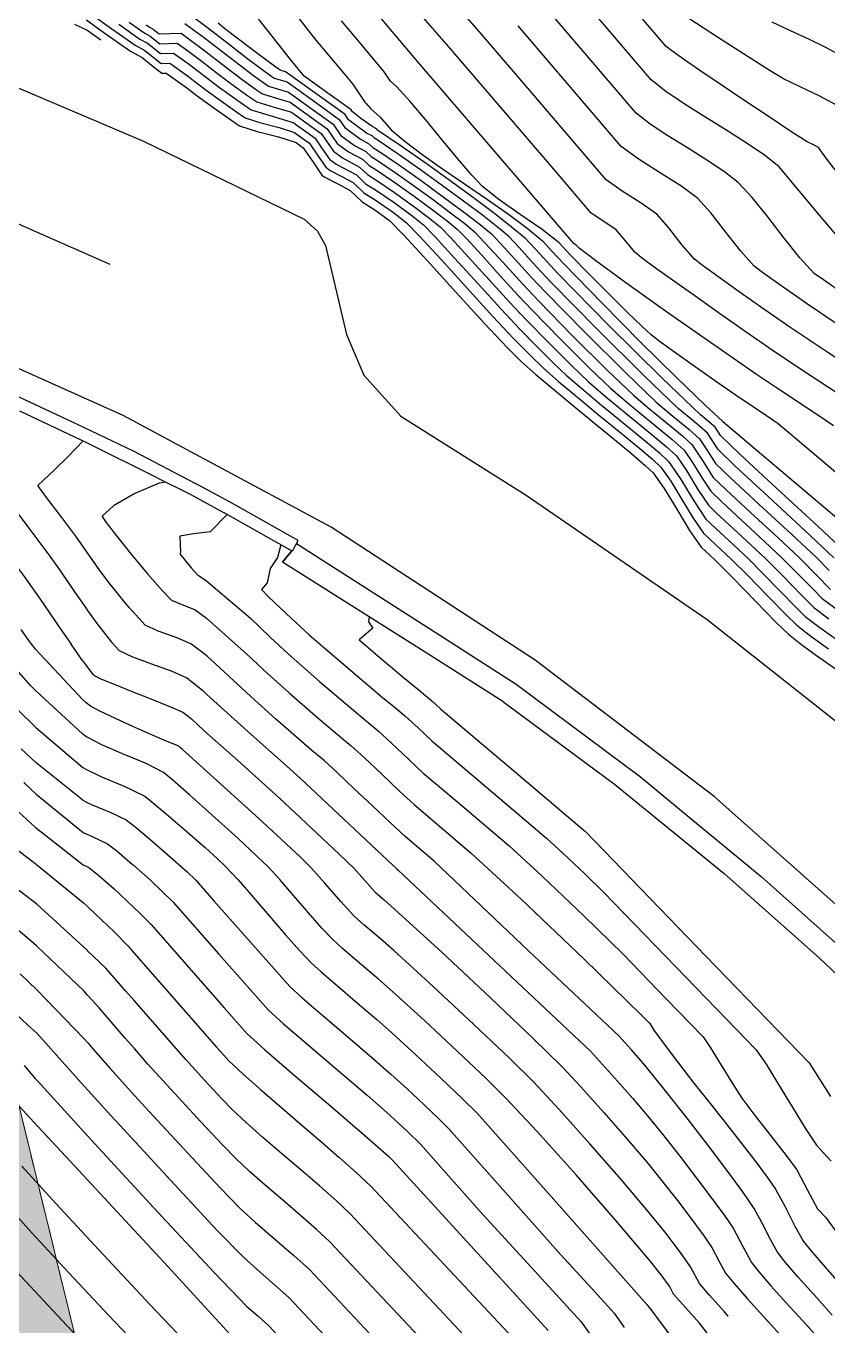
# Model space of a CAD drawing. Header units: millimetres. Extents: x -133 to 63340, y -143 to 109141.
# Drawn here: x 62474.2 to 62507.6, y 108595.9 to 108650 of the extents above; entities that cross this region are included whole.
import ezdxf

# ---------------------------------------------------------------- set-up
doc = ezdxf.new("R2010")
doc.units = ezdxf.units.MM
doc.header["$MEASUREMENT"] = 0
doc.linetypes.add('TRATTEGGIATA', pattern=[0.75, 0.5, -0.25])
doc.linetypes.add('TRATTEGGIATA2', pattern=[9.525, 6.35, -3.175])
for name, color, linetype in [('Bâti', 7, 'Continuous'), ('curve livello 5m', 7, 'Continuous'), ('LIN025CO', 7, 'Continuous'), ('Per+Mod Surf', 7, 'Continuous'), ('Strade', 7, 'Continuous'), ('TRATTCOLO-30', 253, 'Continuous'), ('TRATTCOLO-32', 255, 'Continuous')]:
    doc.layers.add(name, color=color, linetype=linetype)
doc.layers.add('Colori bordi', color=5, linetype='Continuous', plot=False)
doc.layers.add('no_plot', color=5, linetype='Continuous', plot=False)

# ---------------------------------------------------------------- blocks, each defined once
blk = doc.blocks.new('CONTORNO')
at = {"layer": 'Colori bordi', "lineweight": 0, "ltscale": 2, "flags": 128}
blk.add_lwpolyline([(-22.578, 81.44), (16.586, -82.868), (15.866, -82.007), (19.27, -96.287), (18.407, -96.98), (19.153, -100.108), (27.051, -106.511), (29.932, -105.824), (28.44, -103.877), (26.165, -94.334), (26.165, -94.334), (25.446, -93.474), (-6.877, 42.135)], dxfattribs=at)

msp = doc.modelspace()

# ---------------------------------------------------------------- hatches: boundary and pattern name
at = {"layer": 'TRATTCOLO-30', "linetype": 'Continuous', "lineweight": 0}
h = msp.add_hatch(color=256, dxfattribs=at)
h.dxf.hatch_style = 1
h.paths.add_polyline_path([(62468.821, 108626.1329), (62465.8282, 108625.4054), (62478.5704, 108572.9858), (62481.5632, 108573.7133)])
h.paths.add_polyline_path([(62465.8282, 108625.4054), (62462.8353, 108624.6779), (62475.5775, 108572.2583), (62478.5704, 108572.9858)])
h.paths.add_polyline_path([(62453.7009, 108675.295), (62450.7081, 108674.5674), (62462.8353, 108624.6779), (62465.8282, 108625.4054)])
h.paths.add_polyline_path([(62456.6938, 108676.0225), (62453.7009, 108675.295), (62465.8282, 108625.4054), (62468.821, 108626.1329)])

# ---------------------------------------------------------------- linework, layer by layer
at = {"layer": 'Bâti', "color": 2, "linetype": 'Continuous'}
for p, q in [((62472.813, 108635.1131), (62476.3504, 108633.4569)), ((62476.7609, 108632.6838), (62473.971, 108633.9953)), ((62476.3504, 108633.4569), (62478.6804, 108632.3463)), ((62479.6854, 108631.2248), (62476.7609, 108632.6838)), ((62478.6804, 108632.3463), (62481.2715, 108630.9829)), ((62479.6854, 108631.2248), (62481.0515, 108630.5379)), ((62482.7179, 108630.2042), (62481.2715, 108630.9829)), ((62481.0515, 108630.5379), (62482.468, 108629.7612)), ((62485.5423, 108628.6164), (62482.7179, 108630.2042)), ((62485.2924, 108628.1735), (62482.468, 108629.7612)), ((62485.4812, 108628.4973), (62485.2924, 108628.1735)), ((62485.4812, 108628.4973), (62485.5423, 108628.6164)), ((62485.4812, 108628.4973), (62491.7368, 108624.4842)), ((62485.2725, 108628.1713), (62484.9002, 108627.7169)), ((62491.0899, 108623.7992), (62484.9002, 108627.7169)), ((62491.7368, 108624.4842), (62494.6169, 108622.6365)), ((62494.1019, 108621.8908), (62491.0899, 108623.7992)), ((62494.6169, 108622.6365), (62499.7808, 108618.7826)), ((62494.1019, 108621.8908), (62498.6959, 108618.4732)), ((62499.7808, 108618.7826), (62501.8129, 108617.1057)), ((62498.6959, 108618.4732), (62503.2562, 108614.7598)), ((62501.8129, 108617.1057), (62504.8058, 108614.6359)), ((62503.2562, 108614.7598), (62507.216, 108611.2557)), ((62504.8058, 108614.6359), (62508.1498, 108611.635)), ((62507.216, 108611.2557), (62510.9358, 108607.68))]:
    msp.add_line(p, q, dxfattribs=at)
at = {"layer": 'curve livello 5m', "color": 2}
for p, q in [((62481.7263, 108626.9311), (62483.562, 108625.3825)), ((62476.5744, 108621.9951), (62474.6261, 108624.0924)), ((62474.6594, 108616.6388), (62476.6052, 108615.1203)), ((62474.6975, 108608.1043), (62476.6463, 108605.9115))]:
    msp.add_line(p, q, dxfattribs=at)
at = {"layer": 'curve livello 5m', "color": 2, "flags": 128}
for points in [[(62480.8281, 108650.1335), (62481.0447, 108649.9796), (62481.6463, 108649.5259), (62482.368, 108648.9709), (62483.0873, 108648.4178), (62483.6817, 108647.9698), (62483.6817, 108647.9698), (62484.3091, 108647.5253), (62485.1471, 108647.2752), (62486.4161, 108646.3611), (62486.9964, 108645.9431), (62487.3239, 108645.4676), (62487.8878, 108645.0504), (62488.3573, 108644.8027), (62488.5743, 108644.5952), (62488.8092, 108644.4521), (62489.5729, 108643.9301), (62490.3776, 108643.3623), (62491.167, 108642.7903), (62491.8844, 108642.2555), (62492.4734, 108641.7995), (62492.8775, 108641.4638), (62492.8775, 108641.4638), (62493.315, 108641.0073), (62494.0601, 108640.1901), (62494.8818, 108639.2862), (62495.5489, 108638.5696), (62495.5489, 108638.5696), (62496.9581, 108637.1353), (62498.4155, 108635.6901), (62499.4841, 108634.6676), (62499.4841, 108634.6676), (62500.0808, 108634.1555), (62500.8372, 108633.5342), (62501.5257, 108632.9658), (62501.9189, 108632.612), (62501.9189, 108632.612), (62502.356, 108631.9405), (62502.8059, 108631.2428), (62502.8059, 108631.2428), (62503.3381, 108630.7258), (62504.3577, 108629.7838), (62505.5009, 108628.7308), (62506.4041, 108627.8807), (62506.4041, 108627.8807), (62507.1193, 108627.1537), (62507.6875, 108626.5816)], [(62510.3743, 108629.3712), (62505.5125, 108633.4745), (62504.794, 108633.9548), (62503.9043, 108634.5452), (62502.9505, 108635.2073), (62502.0166, 108635.8641), (62501.1911, 108636.4526), (62500.5624, 108636.9096), (62500.219, 108637.1723), (62499.8446, 108637.5157), (62499.2414, 108638.1), (62498.4898, 108638.8452), (62497.6704, 108639.6716), (62496.8637, 108640.4992), (62496.4063, 108640.9948), (62495.6879, 108641.5543), (62494.7811, 108642.1847), (62493.8882, 108642.8068), (62493.2115, 108643.3414), (62492.7641, 108643.8125), (62492.1807, 108644.496), (62491.5196, 108645.2986), (62490.8388, 108646.1274), (62490.1965, 108646.889), (62489.6508, 108647.4905), (62489.3851, 108647.7305), (62489.1262, 108648.1181), (62488.0952, 108649.3451), (62487.3416, 108650.2456)], [(62507.9666, 108639.0643), (62507.3862, 108639.4562), (62507.0013, 108639.7306), (62506.408, 108640.3712), (62505.751, 108641.1961), (62505.0749, 108642.0788), (62504.4246, 108642.8932), (62503.8446, 108643.5128), (62503.2714, 108643.962), (62502.542, 108644.447), (62501.7335, 108644.9504), (62500.9229, 108645.4549), (62500.1874, 108645.9429), (62499.6039, 108646.3972), (62496.2349, 108650.3417)], [(62482.5857, 108629.695), (62481.885, 108628.9727), (62481.1961, 108628.8897), (62480.6184, 108628.7892), (62480.6184, 108628.7892), (62480.658, 108628.1167), (62480.6186, 108628.0552), (62481.0891, 108627.4834), (62481.3725, 108627.1729), (62481.4297, 108627.1497), (62481.7263, 108626.9311)], [(62483.562, 108625.3825), (62484.3841, 108624.5978), (62485.1263, 108623.8992), (62485.1263, 108623.8992), (62485.7191, 108623.3699), (62486.4277, 108622.7492), (62486.4277, 108622.7492), (62488.2006, 108621.2466), (62488.2006, 108621.2466), (62488.8657, 108620.7016), (62489.4272, 108620.1821), (62490.1295, 108619.5144), (62490.735, 108618.9516), (62490.735, 108618.9516), (62492.4455, 108617.5019), (62494.3169, 108615.9156), (62495.6917, 108614.6432), (62497.4418, 108612.9773), (62499.0424, 108611.4178), (62500.8421, 108609.5577), (62502.3815, 108607.9667), (62502.6923, 108607.504), (62503.135, 108606.7871), (62503.6062, 108606.0206), (62504.0028, 108605.4087), (62504.0028, 108605.4087), (62504.5341, 108604.6964), (62505.207, 108603.8382), (62505.8464, 108603.0202), (62506.277, 108602.4286), (62506.277, 108602.4286), (62506.7247, 108601.5857), (62507.142, 108600.8124), (62507.142, 108600.8124), (62507.4703, 108600.4542), (62508.0438, 108599.6831)], [(62474.6261, 108624.0924), (62474.369, 108624.4158), (62474.022, 108624.9068)], [(62476.7306, 108621.8623), (62476.5744, 108621.9951)], [(62478.674, 108620.8766), (62477.9821, 108621.1905), (62477.2634, 108621.5288), (62476.9033, 108621.7155), (62476.7306, 108621.8623)], [(62503.4337, 108596.3409), (62503.2756, 108596.5149), (62502.6332, 108597.2253), (62502.2407, 108597.6965), (62501.8672, 108598.3943), (62501.4414, 108598.9925), (62500.7898, 108599.8464), (62500.1078, 108600.6998), (62498.9954, 108602.0153), (62497.6817, 108603.5167), (62496.39, 108604.9523), (62495.3436, 108606.0705), (62494.3411, 108607.0598), (62492.8559, 108608.4749), (62491.1604, 108610.0586), (62489.5275, 108611.5538), (62488.9533, 108612.0528), (62488.2811, 108612.6265), (62487.8541, 108613.0033), (62487.3237, 108613.5887), (62486.6591, 108614.3624), (62486.0777, 108615.0109), (62485.6401, 108615.4328), (62484.8372, 108616.1875), (62483.91, 108617.0486), (62481.0104, 108619.6741), (62480.7411, 108619.9121), (62480.6438, 108620.0039), (62480.5758, 108620.0574), (62479.9287, 108620.3205), (62478.9178, 108620.766), (62478.674, 108620.8766)], [(62473.8982, 108617.3377), (62474.6255, 108616.6711), (62474.6594, 108616.6388)], [(62476.6052, 108615.1203), (62476.7611, 108615.0484)], [(62476.7611, 108615.0484), (62476.8428, 108615.0107), (62477.2484, 108614.6814), (62477.8886, 108614.1184), (62477.8886, 108614.1184), (62478.4191, 108613.6245), (62478.7077, 108613.3464)], [(62478.7077, 108613.3464), (62478.984, 108613.0801), (62479.4138, 108612.6487), (62479.4138, 108612.6487), (62482.4621, 108609.1706), (62483.4185, 108608.0898), (62484.1494, 108607.4302), (62485.3652, 108606.3836), (62486.8049, 108605.1563), (62488.2073, 108603.9548), (62489.3113, 108602.9856), (62489.3113, 108602.9856), (62489.4576, 108602.8477), (62489.7395, 108602.5298), (62493.3114, 108598.6329), (62495.9487, 108595.742)], [(62473.7758, 108608.9519), (62474.2905, 108608.458), (62474.2905, 108608.458), (62474.6975, 108608.1043)], [(62476.6463, 108605.9115), (62476.8027, 108605.7396)], [(62476.8027, 108605.7396), (62477.754, 108604.6935)], [(62477.754, 108604.6935), (62478.2935, 108604.1002), (62480.4135, 108601.8004), (62482.1823, 108599.911), (62483.2664, 108598.791), (62483.2664, 108598.791), (62483.8536, 108598.2627), (62484.5673, 108597.6495), (62485.1625, 108597.1147), (62485.1625, 108597.1147), (62487.0674, 108595.082), (62492.1459, 108589.5593), (62492.1505, 108589.5528), (62492.1749, 108589.5216), (62494.2147, 108586.958)], [(62473.3097, 108598.7626), (62474.5747, 108597.3924), (62475.9226, 108595.9517), (62477.2651, 108594.5369), (62477.2651, 108594.5369), (62482.0715, 108589.7233), (62485.983, 108585.7218), (62486.5266, 108585.2054), (62486.9525, 108584.7973), (62486.9525, 108584.7973), (62488.8545, 108582.3026), (62490.5511, 108580.0154)]]:
    msp.add_lwpolyline(points, dxfattribs=at)
at = {"layer": 'LIN025CO', "linetype": 'TRATTEGGIATA', "lineweight": 0, "ltscale": 2}
msp.add_line((62444.6723, 108725.476), (62491.8503, 108531.3928), dxfattribs=at)
at = {"layer": 'no_plot'}
for p, q in [((62481.7332, 108625.3817), (62483.5694, 108623.7428)), ((62476.5671, 108623.6333), (62476.0996, 108624.302)), ((62483.5766, 108622.1218), (62481.7403, 108623.8097)), ((62476.5808, 108620.5641), (62474.6338, 108622.3604)), ((62481.7474, 108622.2133), (62483.5837, 108620.545)), ((62474.6406, 108620.8399), (62476.5871, 108619.1666)), ((62476.5931, 108617.8108), (62474.6472, 108619.3664)), ((62474.6531, 108618.0533), (62476.5991, 108616.4687)), ((62474.6661, 108615.1357), (62476.6122, 108613.5389)), ((62474.6735, 108613.4777), (62476.6204, 108611.7055)), ((62474.6813, 108611.7371), (62476.6286, 108609.8779)), ((62476.6375, 108607.8875), (62474.6895, 108609.9035)), ((62474.7064, 108606.1267), (62476.6549, 108603.984)), ((62475.8837, 108602.9783), (62474.7148, 108604.2375))]:
    msp.add_line(p, q, dxfattribs=at)
at = {"layer": 'no_plot', "flags": 128}
for points in [[(62508.5376, 108627.9083), (62507.1743, 108629.1913), (62505.4489, 108630.7806), (62503.9102, 108632.2023), (62503.107, 108632.9826), (62503.107, 108632.9826), (62502.8854, 108633.3247), (62502.2771, 108633.8382), (62500.6644, 108635.3813), (62498.4647, 108637.5625), (62496.3378, 108639.7274), (62495.5893, 108640.542), (62494.9948, 108641.1824), (62494.4908, 108641.6044), (62493.7726, 108642.1664), (62492.894, 108642.829), (62491.9088, 108643.5527), (62490.8706, 108644.298), (62489.8333, 108645.0255), (62488.8505, 108645.6956), (62488.7984, 108645.7273), (62488.7503, 108645.7733), (62488.6461, 108645.8283), (62488.1504, 108646.1694), (62487.7984, 108646.4555), (62487.745, 108646.5329), (62486.8716, 108647.162), (62485.7984, 108647.9351), (62485.2195, 108648.6269), (62484.2609, 108649.8692), (62482.6276, 108651.9237)], [(62507.9643, 108634.7397), (62506.482, 108635.7151), (62505.2971, 108636.5096), (62505.2971, 108636.5096), (62504.1779, 108637.2848), (62503.0737, 108638.0568), (62502.0348, 108638.7898), (62501.1117, 108639.4478), (62500.3547, 108639.995), (62499.8141, 108640.3955), (62499.5403, 108640.6134), (62499.5403, 108640.6134), (62499.153, 108641.0783), (62498.7708, 108641.5353), (62498.7708, 108641.5353), (62498.2562, 108641.8858), (62497.7371, 108642.2384), (62497.7371, 108642.2384), (62496.3382, 108643.8763), (62491.8081, 108649.1619), (62489.5779, 108651.7284)], [(62509.5494, 108635.1321), (62507.5732, 108636.4325), (62505.9935, 108637.4918), (62505.9935, 108637.4918), (62504.9149, 108638.2403), (62503.8838, 108638.9651), (62502.9954, 108639.5984), (62502.3448, 108640.0724), (62502.0273, 108640.3191), (62502.0273, 108640.3191), (62501.5181, 108640.9031), (62500.9621, 108641.6249), (62500.4621, 108642.1945), (62500.4621, 108642.1945), (62499.8162, 108642.6577), (62499.0134, 108643.1574), (62498.3594, 108643.6247), (62498.3594, 108643.6247), (62495.5138, 108646.9563), (62493.1732, 108649.6872), (62491.9082, 108651.1431)], [(62476.6983, 108650.7016), (62477.6624, 108650.0057), (62478.3909, 108649.489), (62478.7683, 108649.2283), (62479.1663, 108649.0076), (62479.8518, 108648.4659), (62480.2072, 108648.4757), (62480.9378, 108647.9565), (62481.377, 108647.6217), (62481.8131, 108647.2894), (62482.8059, 108646.5723), (62483.3462, 108646.203), (62483.9867, 108645.9916), (62484.7578, 108645.8026), (62485.3941, 108645.5918), (62485.8087, 108645.2932), (62485.9983, 108645.1566), (62486.3439, 108644.6556), (62486.6914, 108644.1505), (62486.8768, 108644.0133), (62487.3827, 108643.7489), (62487.8334, 108643.5085), (62488.2755, 108643.0858), (62488.7541, 108642.7941), (62489.5077, 108642.263), (62490.0544, 108641.8391), (62490.5834, 108641.2942), (62491.4888, 108640.3072), (62492.574, 108639.1113), (62493.6423, 108637.9398), (62494.497, 108637.0259), (62495.19, 108636.3254), (62495.76, 108635.7736), (62496.3764, 108635.2338), (62497.1609, 108634.5774), (62498.0283, 108633.8649), (62498.8939, 108633.1567), (62499.6727, 108632.5132), (62500.2798, 108631.9948), (62500.6302, 108631.6619), (62501.0415, 108631.0862), (62501.5047, 108630.3187), (62501.9741, 108629.5381), (62502.4046, 108628.9231), (62502.9027, 108628.4548), (62503.5596, 108627.8439), (62504.2394, 108627.1611), (62505.0781, 108626.3002), (62505.8389, 108625.5216), (62506.2846, 108625.0854), (62506.8611, 108624.6333), (62507.6011, 108624.1038)], [(62481.0715, 108650.4853), (62481.7735, 108649.9559), (62482.6158, 108649.3082), (62483.4552, 108648.6627), (62484.1489, 108648.1399), (62484.1489, 108648.1399), (62484.5498, 108647.8558), (62485.0853, 108647.696), (62486.5679, 108646.6281), (62487.2459, 108646.1397), (62487.4821, 108645.7969), (62488.1406, 108645.3097), (62488.4883, 108645.1262), (62488.649, 108644.9726), (62488.823, 108644.8666), (62489.7165, 108644.2558), (62490.6582, 108643.5914), (62491.5818, 108642.9221), (62492.4212, 108642.2964), (62493.1104, 108641.7628), (62493.5832, 108641.37), (62493.5832, 108641.37), (62493.9483, 108640.9892), (62494.5699, 108640.3074), (62495.2553, 108639.5533), (62495.8119, 108638.9555), (62495.8119, 108638.9555), (62497.4603, 108637.2777), (62499.1652, 108635.5872), (62500.4151, 108634.3912), (62501.0468, 108633.8548), (62501.7903, 108633.2451), (62502.241, 108632.8496), (62502.5689, 108632.346), (62502.9063, 108631.8228), (62503.5288, 108631.218), (62504.7214, 108630.1161), (62506.0587, 108628.8843), (62507.1153, 108627.8899), (62507.6296, 108627.3671)], [(62485.4698, 108650.4613), (62486.2806, 108649.4362), (62486.2806, 108649.4362), (62487.3982, 108648.1007), (62487.8181, 108647.601), (62488.3167, 108646.8545), (62488.3792, 108646.7984), (62488.574, 108646.5829), (62488.9621, 108646.2324), (62489.413, 108645.707), (62490.0008, 108645.2121), (62490.7447, 108644.6548), (62491.5951, 108644.0544), (62492.502, 108643.4304), (62493.4159, 108642.8024), (62494.2868, 108642.1897), (62495.0649, 108641.612), (62495.7005, 108641.0886), (62495.7005, 108641.0886), (62496.0991, 108640.6594), (62496.6008, 108640.1133), (62496.6008, 108640.1133), (62498.1883, 108638.4845), (62499.801, 108636.8581), (62501.2801, 108635.3915), (62502.4674, 108634.2416), (62503.2042, 108633.5656), (62503.2079, 108633.563), (62503.2095, 108633.5619), (62509.3751, 108628.3582)], [(62507.8154, 108633.3871), (62507.2819, 108633.7519), (62506.3791, 108634.3473), (62505.3908, 108634.9976), (62504.6007, 108635.5274), (62504.6007, 108635.5274), (62502.6941, 108636.8509), (62500.8273, 108638.1639), (62499.1771, 108639.3403), (62497.9203, 108640.254), (62497.2338, 108640.7789), (62497.2338, 108640.7789), (62497.1267, 108640.8852), (62497.1121, 108640.901), (62497.0101, 108640.9759), (62495.9115, 108642.256), (62490.443, 108648.6365), (62490.147, 108648.9771), (62488.7922, 108650.5895)], [(62508.8602, 108640.2178), (62507.2238, 108642.1496), (62505.5359, 108644.172), (62504.9349, 108644.6508), (62504.1801, 108645.1649), (62503.3323, 108645.7004), (62502.4523, 108646.2438), (62501.6008, 108646.7812), (62500.8385, 108647.299), (62500.2262, 108647.7835), (62500.2262, 108647.7835), (62497.956, 108650.4414)], [(62508.215, 108643.611), (62507.4984, 108644.518), (62507.4984, 108644.518), (62507.1841, 108644.9637), (62506.9514, 108645.0936), (62506.7127, 108645.207), (62506.0798, 108645.6116), (62505.0504, 108646.2936), (62504.0388, 108646.9695), (62503.0908, 108647.6083), (62502.2519, 108648.1789), (62501.5681, 108648.6501), (62501.085, 108648.9907), (62500.8485, 108649.1698), (62500.8485, 108649.1698), (62499.6771, 108650.5412)], [(62476.2487, 108650.0931), (62476.7759, 108649.8504), (62476.8049, 108649.8295), (62477.3397, 108649.4501)], [(62476.7371, 108650.276), (62477.2336, 108649.9176), (62478.1141, 108649.2931), (62478.5703, 108648.9779), (62479.0513, 108648.7112), (62479.5116, 108648.341), (62479.8799, 108648.0565), (62479.8799, 108648.0565), (62480.052, 108648.0613), (62480.3394, 108647.8647), (62480.911, 108647.4507), (62480.911, 108647.4507), (62481.3459, 108647.1193), (62482.1307, 108646.5493), (62482.7824, 108646.0875), (62483.1054, 108645.8724), (62483.1054, 108645.8724), (62483.8406, 108645.6299), (62484.7256, 108645.4129), (62485.4558, 108645.171), (62485.4558, 108645.171), (62485.6568, 108645.0262), (62485.7487, 108644.96), (62486.1399, 108644.3929), (62486.5333, 108643.8212), (62486.5333, 108643.8212), (62486.624, 108643.754), (62487.1943, 108643.456), (62487.7024, 108643.1849), (62487.7024, 108643.1849), (62488.2008, 108642.7084), (62488.7404, 108642.3797), (62489.3486, 108641.9329), (62489.9303, 108641.3337), (62490.926, 108640.2483), (62492.1194, 108638.9332), (62493.2941, 108637.6449), (62494.2341, 108636.64), (62494.2341, 108636.64), (62494.829, 108636.0501), (62495.4235, 108635.5273), (62496.1719, 108634.8975), (62497.01, 108634.2065), (62497.874, 108633.4996), (62498.6998, 108632.8224), (62499.4234, 108632.2204), (62499.9808, 108631.7392), (62500.3081, 108631.4243), (62500.3081, 108631.4243), (62500.7708, 108630.7766), (62501.2918, 108629.9132), (62501.82, 108629.0351), (62502.3042, 108628.3432), (62502.3042, 108628.3432), (62502.8484, 108627.8347), (62503.6181, 108627.0616), (62504.5678, 108626.0868), (62505.4292, 108625.2052), (62505.9338, 108624.7114), (62505.9338, 108624.7114), (62506.4935, 108624.2689), (62507.2015, 108623.7562), (62508.0112, 108623.1951)], [(62478.0912, 108650.0939), (62478.6677, 108649.685), (62478.9664, 108649.4786), (62479.2813, 108649.304), (62479.8238, 108648.8753), (62480.3624, 108648.8902), (62480.9645, 108648.4623), (62481.6248, 108647.959), (62482.2803, 108647.4595), (62482.2803, 108647.4595), (62483.1264, 108646.8483), (62483.5869, 108646.5335), (62483.5869, 108646.5335), (62484.4617, 108646.2728), (62485.3323, 108646.0127), (62485.3323, 108646.0127), (62485.9605, 108645.5602), (62486.2478, 108645.3532), (62486.5478, 108644.9183), (62486.8495, 108644.4798), (62486.8495, 108644.4798), (62487.1295, 108644.2726), (62487.9644, 108643.832), (62488.3502, 108643.4631), (62488.7679, 108643.2086), (62489.536, 108642.6749), (62490.2739, 108642.1329), (62490.7602, 108641.7453), (62490.7602, 108641.7453), (62491.2364, 108641.2547), (62492.0516, 108640.3661), (62493.0286, 108639.2894), (62493.9905, 108638.2346), (62494.76, 108637.4118), (62494.76, 108637.4118), (62495.4515, 108636.708), (62496.1667, 108635.9988), (62496.691, 108635.4971), (62496.691, 108635.4971), (62497.3366, 108634.9347), (62498.1654, 108634.2455), (62499.0593, 108633.5134), (62499.9004, 108632.8224), (62500.5708, 108632.2564), (62500.9524, 108631.8994), (62500.9524, 108631.8994), (62501.4443, 108631.1828), (62501.9932, 108630.2604), (62502.5049, 108629.503), (62502.9151, 108629.1108), (62503.6447, 108628.439), (62504.2707, 108627.8531), (62504.8606, 108627.2606), (62505.5884, 108626.5136), (62506.2486, 108625.8379), (62506.6353, 108625.4594), (62507.2342, 108624.9945), (62508.0141, 108624.4439)], [(62478.52, 108650.182), (62478.9445, 108649.8809), (62479.1644, 108649.7289), (62479.3964, 108649.6004), (62479.7958, 108649.2847), (62480.5176, 108649.3046), (62480.9913, 108648.968), (62481.5473, 108648.5468), (62482.1971, 108648.0464), (62482.7474, 108647.6296), (62482.7474, 108647.6296), (62483.447, 108647.1243), (62483.8276, 108646.8641), (62483.8276, 108646.8641), (62484.5508, 108646.6486), (62485.2706, 108646.4335), (62485.2706, 108646.4335), (62486.1124, 108645.8272), (62486.4973, 108645.5499), (62487.0077, 108644.809), (62487.3823, 108644.5319), (62488.0953, 108644.1556), (62488.4249, 108643.8405), (62488.7817, 108643.6231), (62489.55, 108643.0934), (62490.3373, 108642.5266), (62491.0179, 108642.0152), (62491.4659, 108641.6514), (62491.4659, 108641.6514), (62491.8894, 108641.2152), (62492.6144, 108640.425), (62493.4833, 108639.4674), (62494.3386, 108638.5294), (62495.023, 108637.7978), (62495.023, 108637.7978), (62495.9537, 108636.8504), (62496.9163, 108635.8959), (62497.622, 108635.2206), (62497.622, 108635.2206), (62498.3081, 108634.6268), (62499.1912, 108633.8972), (62500.0964, 108633.1562), (62500.8491, 108632.528), (62501.2745, 108632.137), (62501.6962, 108631.5227), (62502.1667, 108630.7322), (62502.6053, 108630.083), (62502.9568, 108629.7415), (62503.6302, 108629.1193), (62504.3853, 108628.4238), (62504.9819, 108627.8623), (62505.6831, 108627.1542), (62506.4889, 108626.3266), (62506.9861, 108625.8335), (62507.6159, 108625.3508)], [(62479.2213, 108650.0768), (62479.3625, 108649.9793), (62479.5114, 108649.8967), (62479.7678, 108649.6941), (62480.6729, 108649.7191), (62481.018, 108649.4738), (62481.7134, 108648.9469), (62482.5262, 108648.321), (62483.2146, 108647.7997), (62483.2146, 108647.7997), (62483.7675, 108647.4004), (62484.0684, 108647.1947), (62484.0684, 108647.1947), (62484.6399, 108647.0243), (62485.2088, 108646.8544), (62485.2088, 108646.8544), (62486.2642, 108646.0941), (62486.7469, 108645.7465), (62487.1658, 108645.1383), (62487.6351, 108644.7912), (62488.2263, 108644.4791), (62488.4996, 108644.2179), (62488.7954, 108644.0376), (62489.5615, 108643.5121), (62490.3633, 108642.9418), (62491.1196, 108642.3863), (62491.7494, 108641.905), (62492.1717, 108641.5576), (62492.1717, 108641.5576), (62492.5425, 108641.1757), (62493.1772, 108640.4838), (62493.9379, 108639.6455), (62494.6868, 108638.8243), (62495.2859, 108638.1837), (62495.2859, 108638.1837), (62496.4559, 108636.9928), (62497.6659, 108635.793), (62498.553, 108634.9441), (62499.299, 108634.3039), (62500.2446, 108633.5273), (62501.1053, 108632.8167), (62501.5967, 108632.3745), (62501.948, 108631.8626), (62502.3401, 108631.2039), (62502.7056, 108630.6629), (62503.1475, 108630.2337), (62503.9939, 108629.4515), (62504.9431, 108628.5773), (62505.693, 108627.8715), (62506.2681, 108627.2907), (62506.929, 108626.612), (62507.3368, 108626.2075), (62508.0122, 108625.6987)], [(62507.8264, 108627.8991), (62506.6165, 108629.0378), (62505.0852, 108630.4483), (62503.7195, 108631.7102), (62503.0066, 108632.4027), (62503.0066, 108632.4027), (62502.5632, 108633.0871), (62502.0225, 108633.5481), (62501.3461, 108634.1147), (62499.9148, 108635.4842), (62497.9625, 108637.4201), (62496.0748, 108639.3415), (62495.4496, 108640.017), (62494.7323, 108640.8067), (62494.289, 108641.2762), (62493.8418, 108641.6507), (62493.2045, 108642.1494), (62492.4249, 108642.7374), (62491.5506, 108643.3796), (62490.6294, 108644.0409), (62489.7088, 108644.6864), (62488.8367, 108645.2811), (62488.7237, 108645.3499), (62488.6193, 108645.4498), (62488.3934, 108645.569), (62487.6402, 108646.1262), (62487.4955, 108646.3363), (62486.7198, 108646.8951), (62485.0236, 108648.1169), (62484.7905, 108648.1864), (62484.6161, 108648.3101), (62483.8091, 108648.9088), (62483.0649, 108649.4705), (62482.496, 108649.9095), (62482.215, 108650.14)], [(62509.9698, 108636.2592), (62506.6899, 108638.474), (62506.6899, 108638.474), (62505.715, 108639.1534), (62504.9093, 108639.7278), (62504.5143, 108640.0249), (62504.5143, 108640.0249), (62503.9509, 108640.649), (62503.326, 108641.4515), (62502.7051, 108642.2479), (62502.1534, 108642.8536), (62502.1534, 108642.8536), (62501.4628, 108643.3684), (62500.5744, 108643.9289), (62499.6825, 108644.491), (62498.9817, 108645.011), (62498.9817, 108645.011), (62494.6894, 108650.0363)], [(62508.1396, 108646.6193), (62507.2065, 108647.12), (62507.2065, 108647.12), (62506.4215, 108647.4911), (62505.7241, 108647.824), (62505.7241, 108647.824), (62505.1734, 108648.158), (62504.2121, 108648.7664), (62503.0245, 108649.5315), (62501.7947, 108650.3357)], [(62508.1858, 108648.7577), (62507.4616, 108649.1465), (62507.4616, 108649.1465), (62506.8168, 108649.4592), (62506.018, 108649.8288), (62505.2596, 108650.1808)], [(62468.3187, 108636.5008), (62468.3017, 108636.3133), (62468.3098, 108636.311), (62468.4836, 108635.6091), (62468.5214, 108634.5892), (62468.6757, 108633.7648), (62469.394, 108633.1194), (62469.7787, 108632.5438), (62470.2772, 108631.7884), (62470.5111, 108631.4669), (62470.5411, 108631.4133), (62470.8918, 108630.9822), (62471.4726, 108630.3214), (62472.158, 108629.5543), (62472.8223, 108628.8044), (62473.3397, 108628.1949), (62473.6956, 108627.7299), (62474.1501, 108627.1133), (62474.8133, 108626.1693), (62475.6219, 108624.9946), (62476.0996, 108624.302)], [(62472.4403, 108634.6744), (62472.1405, 108633.9439), (62471.8926, 108633.1941), (62471.8418, 108632.8944), (62471.9174, 108632.6783), (62472.0008, 108632.3726), (62472.0228, 108632.2826), (62472.0548, 108632.1852), (62472.3204, 108631.6673), (62472.6179, 108631.1808), (62472.97, 108630.7634), (62473.5208, 108630.1458), (62473.9862, 108629.6073), (62474.3086, 108629.1905), (62474.7666, 108628.5791), (62475.2228, 108627.9568), (62475.6879, 108627.2955), (62476.2499, 108626.4798), (62476.713, 108625.8085)], [(62478.3554, 108626.0188), (62478.1416, 108626.2798), (62477.6754, 108626.8703), (62477.2692, 108627.4025), (62477.2692, 108627.4025), (62476.8063, 108628.0658), (62476.2956, 108628.8002), (62476.2956, 108628.8002), (62475.7155, 108629.5745), (62475.0419, 108630.4611), (62474.7203, 108630.9027), (62474.7203, 108630.9027), (62475.415, 108631.558), (62475.9734, 108632.1157), (62476.6008, 108632.759)], [(62480.0549, 108631.039), (62479.765, 108630.9984), (62478.7475, 108630.5664), (62477.8685, 108630.0589), (62477.3917, 108629.6283), (62477.3921, 108629.618), (62477.3912, 108629.6165), (62477.5556, 108629.3613), (62477.9832, 108628.804), (62478.5859, 108628.0563), (62479.2752, 108627.2302), (62479.9018, 108626.518), (62480.28, 108626.1292), (62480.747, 108625.9359), (62481.2589, 108625.7312), (62481.7332, 108625.3817)], [(62484.8219, 108628.438), (62484.6896, 108627.9088), (62484.3861, 108627.4502), (62484.2549, 108626.8524), (62484.0147, 108626.5736), (62484.3104, 108626.2743), (62485.047, 108625.5791), (62486.0034, 108624.6966), (62486.5826, 108624.1848), (62489.0587, 108622.0862), (62489.5756, 108621.6634), (62489.9877, 108621.3251), (62490.5324, 108620.8158), (62491.1069, 108620.2773), (62493.3842, 108618.347), (62495.876, 108616.235), (62496.5695, 108615.5931), (62497.4524, 108614.7527), (62498.2598, 108613.966), (62501.6721, 108610.4392), (62504.5908, 108607.4225), (62505.0065, 108606.8205), (62505.5243, 108605.9841), (62506.0856, 108605.052), (62506.632, 108604.163), (62507.1049, 108603.4559), (62507.223, 108603.3152), (62507.7079, 108602.7877)], [(62476.713, 108625.8085), (62476.788, 108625.6998), (62477.181, 108625.1458), (62477.7807, 108624.3862), (62478.0949, 108624.0419), (62478.6502, 108623.7722), (62478.6611, 108623.7682)], [(62478.6526, 108625.6716), (62478.528, 108625.8082), (62478.3554, 108626.0189)], [(62481.7403, 108623.8097), (62481.4763, 108624.0267), (62481.0881, 108624.3128), (62481.0881, 108624.3128), (62480.47, 108624.5774), (62479.7281, 108624.8403), (62479.1875, 108625.0856), (62479.1875, 108625.0856), (62478.6526, 108625.6716)], [(62488.4997, 108625.4386), (62488.4747, 108625.2361), (62488.6481, 108624.9657), (62488.0812, 108624.4815), (62488.3532, 108624.2423), (62489.033, 108623.6661), (62489.9168, 108622.9258), (62490.5805, 108622.383), (62491.1096, 108621.9485), (62491.4787, 108621.603), (62494.323, 108619.1922), (62497.4351, 108616.5544), (62497.4772, 108616.5142), (62502.5021, 108611.3207), (62506.8001, 108606.8784), (62507.2293, 108606.2053), (62507.6901, 108605.4742)], [(62476.5671, 108623.6333), (62476.7237, 108623.4138)], [(62476.7237, 108623.4138), (62476.8752, 108623.2014), (62476.9851, 108623.0702), (62477.0844, 108622.9785), (62477.3342, 108622.8633), (62478.1923, 108622.5103), (62478.6676, 108622.3216)], [(62478.6611, 108623.7682), (62479.4414, 108623.4844), (62480.265, 108623.1884), (62480.9173, 108622.8943), (62481.5665, 108622.3835), (62481.7474, 108622.2133)], [(62483.5694, 108623.7428), (62483.6489, 108623.6669), (62484.2493, 108623.1018), (62485.1709, 108622.2787), (62486.2728, 108621.3136), (62487.3425, 108620.407), (62487.7438, 108620.0782), (62488.3024, 108619.5656), (62489.0188, 108618.8862), (62489.7525, 108618.1898), (62490.3632, 108617.6259), (62491.5067, 108616.6567), (62492.7579, 108615.5962), (62494.8138, 108613.6933), (62497.4313, 108611.2019), (62499.8251, 108608.8696), (62500.0121, 108608.6762), (62500.1721, 108608.5109), (62500.3407, 108608.245), (62500.8017, 108607.6079), (62501.3676, 108606.8614), (62502.0042, 108606.0417), (62502.6774, 108605.1853), (62503.3529, 108604.3283), (62503.9966, 108603.5072), (62504.5743, 108602.7581), (62505.0519, 108602.1176), (62505.395, 108601.6217), (62505.7814, 108600.9189), (62506.2033, 108600.0797), (62506.5594, 108599.4463), (62506.8518, 108599.0845), (62507.4568, 108598.3789), (62508.3167, 108597.3949)], [(62474.6338, 108622.3604), (62474.4143, 108622.5821), (62474.4143, 108622.5821), (62473.9272, 108623.142)], [(62478.6676, 108622.3216), (62479.2731, 108622.0812), (62480.2374, 108621.6962), (62480.7466, 108621.4759), (62481.1051, 108621.1937), (62481.6181, 108620.7095), (62483.0382, 108619.4546), (62484.7681, 108617.8882), (62486.0909, 108616.6598), (62487.2363, 108615.5831), (62487.8606, 108614.9812), (62488.3151, 108614.466), (62488.7412, 108613.986), (62489.1149, 108613.6608), (62489.5707, 108613.2675), (62491.5221, 108611.4807), (62493.548, 108609.5882), (62495.3229, 108607.8973), (62496.5208, 108606.7151), (62497.2978, 108605.8848), (62498.2569, 108604.8188), (62499.2324, 108603.7039), (62500.0584, 108602.7272), (62500.673, 108601.9661), (62501.314, 108601.1483), (62501.9168, 108600.3585), (62502.4167, 108599.6812), (62502.7492, 108599.2012), (62503.0431, 108598.6484), (62503.3204, 108598.1339), (62503.663, 108597.7083), (62504.2207, 108597.0778), (62504.9032, 108596.3268), (62505.6204, 108595.5398)], [(62507.7592, 108596.3881), (62507.0033, 108597.2215), (62506.3413, 108597.9643), (62505.8183, 108598.5742), (62505.4797, 108599.0088), (62505.4797, 108599.0088), (62505.1841, 108599.5347), (62504.8338, 108600.2314), (62504.5131, 108600.8149), (62504.5131, 108600.8149), (62504.0668, 108601.4649), (62503.4112, 108602.3631), (62502.6094, 108603.4269), (62501.7247, 108604.5731), (62500.8203, 108605.7191), (62499.9595, 108606.7818), (62499.9595, 108606.7818), (62499.4074, 108607.4229), (62498.8752, 108608.0042), (62498.8752, 108608.0042), (62495.125, 108611.5399), (62491.1988, 108615.2768), (62490.568, 108615.8115), (62489.9914, 108616.3002), (62489.3813, 108616.8607), (62488.6469, 108617.5549), (62487.8806, 108618.2844), (62487.1747, 108618.9505), (62486.6218, 108619.4547), (62486.6218, 108619.4547), (62486.4844, 108619.5674), (62486.1179, 108619.878), (62484.6228, 108621.1876), (62483.5766, 108622.1218)], [(62473.8671, 108621.5875), (62474.6406, 108620.8399)], [(62476.737, 108620.4448), (62476.7222, 108620.4524), (62476.7222, 108620.4524), (62476.5808, 108620.5641)], [(62478.6799, 108619.5627), (62478.3107, 108619.7166), (62477.4131, 108620.0922), (62476.737, 108620.4447)], [(62483.5837, 108620.545), (62485.0661, 108619.235), (62485.6262, 108618.7278), (62489.4906, 108615.0953), (62489.6196, 108614.9746), (62489.6292, 108614.9664), (62489.6397, 108614.9574), (62489.7054, 108614.895), (62497.698, 108607.3596), (62498.2056, 108606.8173), (62498.8321, 108606.1209), (62499.4694, 108605.3926), (62500.009, 108604.7545), (62500.6937, 108603.9091), (62501.413, 108602.9976), (62502.1168, 108602.0857), (62502.7546, 108601.2396), (62503.2761, 108600.5251), (62503.6311, 108600.008), (62504.0268, 108599.2639), (62504.4, 108598.5714), (62504.7141, 108598.172), (62505.208, 108597.6014), (62505.8307, 108596.9076), (62506.5307, 108596.1387), (62507.2571, 108595.3424)], [(62474.0186, 108619.9464), (62474.6472, 108619.3664)], [(62476.5871, 108619.1666), (62476.743, 108619.0893)], [(62476.743, 108619.0893), (62477.3378, 108618.7944), (62478.3395, 108618.383), (62478.6859, 108618.2137)], [(62502.7638, 108595.3653), (62502.2313, 108596.0471), (62502.2313, 108596.0471), (62501.6481, 108596.7029), (62501.161, 108597.2591), (62501.161, 108597.2591), (62500.9852, 108597.5875), (62500.6391, 108598.0624), (62500.1572, 108598.6725), (62500.1572, 108598.6725), (62498.7585, 108600.3266), (62497.1065, 108602.2146), (62495.4822, 108604.0199), (62494.1664, 108605.4259), (62494.1664, 108605.4259), (62493.3594, 108606.2224), (62492.1637, 108607.3615), (62490.7988, 108608.6364), (62489.4842, 108609.8402), (62489.4842, 108609.8402), (62488.8705, 108610.3767), (62488.1011, 108611.0337), (62487.394, 108611.6391), (62486.9669, 108612.0206), (62486.9669, 108612.0206), (62486.5308, 108612.4885), (62485.9748, 108613.1263), (62485.3697, 108613.8322), (62484.7861, 108614.5043), (62484.2948, 108615.0406), (62484.2948, 108615.0406), (62483.8313, 108615.4832), (62483.0519, 108616.209), (62483.0519, 108616.209), (62481.9598, 108617.2057), (62481.0305, 108618.0392), (62481.0305, 108618.0392), (62480.3264, 108618.6494), (62479.9423, 108618.9677), (62479.9423, 108618.9677), (62479.2191, 108619.3378), (62478.6799, 108619.5627)], [(62474.1318, 108618.5512), (62474.6531, 108618.0533)], [(62478.6859, 108618.2137), (62479.1674, 108617.9785), (62479.4591, 108617.7458), (62480.053, 108617.2446), (62480.8313, 108616.5751), (62481.6764, 108615.8378), (62482.1938, 108615.3694), (62482.5119, 108615.0703), (62483.0475, 108614.4898), (62483.6795, 108613.7677), (62484.3534, 108612.9827), (62485.0145, 108612.2136), (62485.6082, 108611.5391), (62486.0798, 108611.0379), (62486.4967, 108610.6617), (62487.1902, 108610.0647), (62488.0114, 108609.3647), (62488.8113, 108608.6794), (62489.441, 108608.1265), (62490.4372, 108607.2143), (62491.4715, 108606.2482), (62492.3776, 108605.3849), (62492.9892, 108604.7814), (62495.9587, 108601.4417), (62499.8279, 108597.0721), (62500.0494, 108596.8299), (62500.091, 108596.77), (62500.214, 108596.6126), (62502.4417, 108593.6042)], [(62476.5931, 108617.8108), (62476.7491, 108617.7335)], [(62476.7491, 108617.7334), (62476.9766, 108617.6206), (62477.7518, 108617.3023), (62478.3925, 108616.9892), (62478.6924, 108616.7588)], [(62476.5991, 108616.4687), (62476.7551, 108616.3965)], [(62476.7551, 108616.3965), (62476.8887, 108616.3346), (62477.6177, 108616), (62478.0008, 108615.6985), (62478.6603, 108615.1358), (62478.6998, 108615.1008)], [(62478.6924, 108616.7588), (62478.751, 108616.7138), (62479.3683, 108616.1972), (62480.1267, 108615.54), (62480.9082, 108614.8429), (62481.2849, 108614.4799), (62482.0378, 108613.6209), (62485.1927, 108610.0552), (62485.7143, 108609.5845), (62486.5819, 108608.8376), (62487.6092, 108607.9619), (62488.61, 108607.1045), (62489.3978, 108606.4129), (62490.0756, 108605.7922), (62490.7793, 108605.1348), (62491.3959, 108604.5475), (62491.812, 108604.1368), (62493.8325, 108601.8644), (62496.4651, 108598.8913), (62496.4651, 108598.8913), (62497.7407, 108597.4997), (62498.6825, 108596.4673), (62499.0984, 108595.8679)], [(62473.7067, 108615.8719), (62474.5288, 108615.2458), (62474.6661, 108615.1357)], [(62478.6998, 108615.1008), (62479.3984, 108614.4807), (62479.9092, 108614.0006), (62480.3493, 108613.5643), (62482.2499, 108611.3958), (62484.3056, 108609.0725), (62484.9318, 108608.5074), (62485.9735, 108607.6106), (62487.207, 108606.5591), (62488.4086, 108605.5297), (62489.3545, 108604.6992), (62490.0872, 108604.0215), (62490.6348, 108603.4922), (62491.7062, 108602.2872), (62493.1023, 108600.7106), (62495.526, 108598.0663), (62497.3156, 108596.1046), (62497.6819, 108595.5794)], [(62474.6735, 108613.4777), (62473.3802, 108614.4755)], [(62476.6122, 108613.5389), (62476.7685, 108613.3934)], [(62476.7685, 108613.3934), (62477.1091, 108613.0763), (62477.8867, 108612.327), (62478.4783, 108611.7331), (62478.7161, 108611.4618)], [(62474.6813, 108611.7371), (62474.6628, 108611.7546), (62474.6628, 108611.7546), (62474.2602, 108612.099), (62473.6872, 108612.5736)], [(62476.7767, 108611.5557), (62476.7637, 108611.5682), (62476.6204, 108611.7055)], [(62478.725, 108609.4686), (62478.3635, 108609.881), (62477.5427, 108610.8175), (62476.7767, 108611.5557)], [(62478.7161, 108611.4618), (62482.1539, 108607.5392), (62482.4423, 108607.2101), (62482.6662, 108606.969), (62483.2567, 108606.4157), (62483.9695, 108605.7808), (62484.7645, 108605.091), (62485.6014, 108604.373), (62486.4401, 108603.6536), (62487.2404, 108602.9595), (62487.962, 108602.3175), (62488.5648, 108601.7543), (62494.4904, 108595.4309)], [(62473.9797, 108610.5824), (62474.6599, 108609.9319), (62474.6895, 108609.9035)], [(62476.785, 108609.7022), (62476.6286, 108609.8779)], [(62478.7339, 108607.4744), (62478.3531, 108607.9082), (62477.265, 108609.1628), (62476.785, 108609.7022)], [(62492.6347, 108595.3436), (62487.7143, 108600.5944), (62487.1334, 108601.1347), (62486.4298, 108601.7564), (62485.6535, 108602.4262), (62484.8541, 108603.1111), (62484.0816, 108603.7779), (62483.3857, 108604.3934), (62482.8162, 108604.9245), (62482.8162, 108604.9245), (62482.3746, 108605.3847), (62481.654, 108606.161), (62480.8706, 108607.0204), (62480.8706, 108607.0204), (62478.725, 108609.4686)], [(62476.6375, 108607.8875), (62476.7939, 108607.7071)], [(62476.7939, 108607.7071), (62477.0049, 108607.4639), (62477.7272, 108606.641), (62478.7426, 108605.5244)], [(62490.7789, 108595.2564), (62486.8637, 108599.4345), (62486.3139, 108599.9431), (62485.6402, 108600.5338), (62484.9057, 108601.1647), (62484.1732, 108601.794), (62483.5057, 108602.3797), (62482.9663, 108602.88), (62482.9663, 108602.88), (62482.4072, 108603.4576), (62481.495, 108604.4321), (62480.4016, 108605.6182), (62479.2989, 108606.8307), (62479.2989, 108606.8307), (62478.7339, 108607.4744)], [(62474.145, 108606.7638), (62474.5837, 108606.2616), (62474.7064, 108606.1267)], [(62473.012, 108606.0719), (62474.7148, 108604.2375)], [(62478.7426, 108605.5244), (62479.3475, 108604.8592), (62480.9543, 108603.1162), (62482.2947, 108601.6843), (62483.1163, 108600.8355), (62483.7564, 108600.252), (62484.5578, 108599.5606), (62485.3627, 108598.8665), (62486.0131, 108598.2746), (62488.9231, 108595.1692)], [(62476.6549, 108603.984), (62477.2395, 108603.3412), (62479.8728, 108600.4846), (62482.0698, 108598.1377), (62483.4164, 108596.7465), (62483.8621, 108596.3524), (62484.312, 108595.9548), (62485.2116, 108594.9948)], [(62475.8837, 108602.9783), (62480.1437, 108598.3893), (62483.3381, 108594.9039)], [(62481.3138, 108594.7816), (62479.3846, 108596.8147), (62477.4475, 108598.8851), (62475.6296, 108600.8542), (62474.058, 108602.5832)], [(62473.1371, 108601.2745), (62474.4696, 108599.8084), (62476.0111, 108598.1388), (62477.6536, 108596.3832), (62479.2895, 108594.6592)]]:
    msp.add_lwpolyline(points, dxfattribs=at)
at = {"layer": 'Per+Mod Surf', "color": 2, "linetype": 'Continuous'}
for p, q in [((62484.9002, 108627.7169), (62485.28, 108628.1805)), ((62491.0899, 108623.7992), (62484.9002, 108627.7169))]:
    msp.add_line(p, q, dxfattribs=at)
at = {"layer": 'Strade', "color": 2, "linetype": 'Continuous', "flags": 128}
for points in [[(62464.4677, 108651.262), (62471.857, 108648.312), (62479.1088, 108645.2384), (62485.7892, 108641.9907), (62486.3476, 108641.4817), (62486.6833, 108640.8962), (62487.5489, 108637.183), (62488.2704, 108635.4952), (62489.821, 108633.7921), (62495.0278, 108630.4954), (62502.559, 108625.335), (62510.468, 108619.0753), (62517.5419, 108612.4128), (62524.0329, 108605.4817), (62529.6982, 108598.483), (62533.9042, 108592.6897), (62535.3463, 108590.6552), (62536.9726, 108588.3374), (62542.0625, 108581.2281), (62547.3801, 108573.9701), (62554.1188, 108564.6268), (62559.2633, 108557.7997), (62561.2933, 108555.2813)], [(62556.7195, 108550.6088), (62553.759, 108554.4898), (62548.8865, 108560.8774), (62542.3941, 108570.085), (62537.0806, 108577.6208), (62532.0212, 108584.8562), (62528.9927, 108589.1957), (62523.7946, 108596.3826), (62517.3389, 108604.1338), (62510.5164, 108611.1564), (62502.8499, 108617.9632), (62495.4035, 108623.636), (62486.9167, 108629.1721), (62478.2718, 108633.8125), (62469.2277, 108637.8601), (62461.588, 108640.675), (62453.8575, 108643.0115), (62446.5715, 108644.79)]]:
    msp.add_lwpolyline(points, dxfattribs=at)
at = {"layer": 'Strade', "color": 2, "linetype": 'TRATTEGGIATA2', "ltscale": 5, "flags": 128}
msp.add_lwpolyline([(62447.6575, 108650.1609), (62455.9817, 108648.1081), (62463.7595, 108645.7158), (62471.302, 108642.9265), (62478.5844, 108639.72), (62484.213, 108636.9111), (62489.5582, 108633.989)], dxfattribs=at)

# ---------------------------------------------------------------- block references
at = {"layer": 'TRATTCOLO-32', "linetype": 'Continuous', "lineweight": 0, "rotation": 0.2560608715202138}
msp.add_blockref('CONTORNO', (62465.8278, 108625.4058), dxfattribs=at)

doc.saveas('drawing.dxf')
